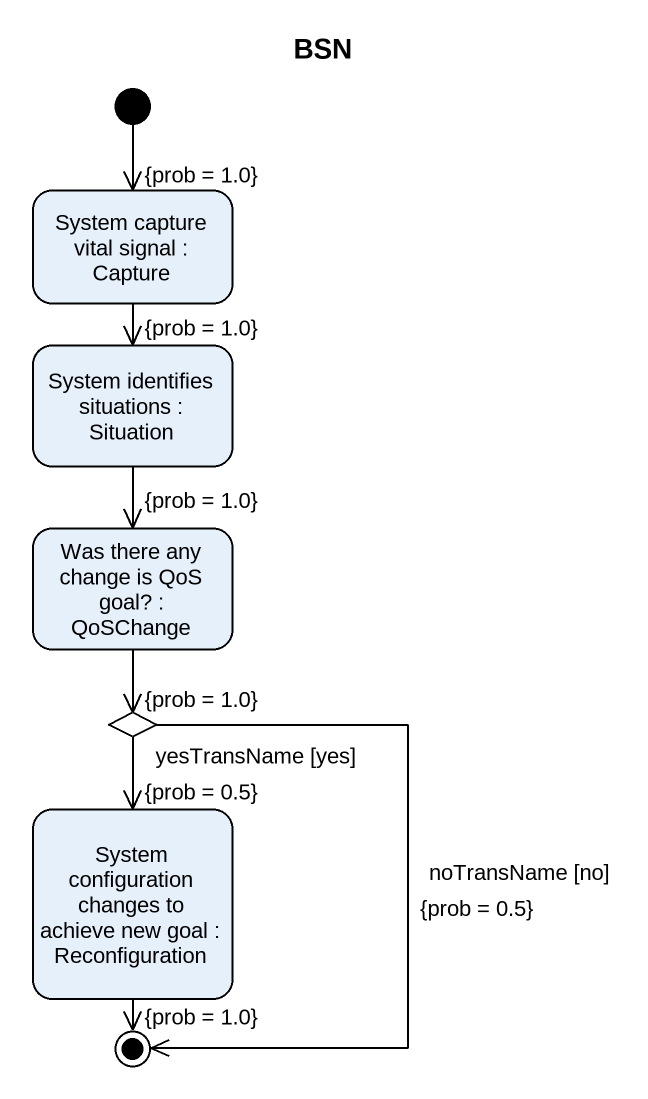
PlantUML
@startuml
title BSN
hide empty description
state "System capture vital signal : Capture" as System_capture_vital_signal
state "System identifies situations : Situation" as System_identifies_situations
state "Was there any change is QoS goal? : QoSChange" as Was_there_any_change_is_QoS
state choice1 <<choice>>
state "System configuration changes to achieve new goal : Reconfiguration" as System_configuration
[*] --> System_capture_vital_signal : {prob = 1.0}
System_capture_vital_signal --> System_identifies_situations : {prob = 1.0}
System_identifies_situations --> Was_there_any_change_is_QoS : {prob = 1.0}
Was_there_any_change_is_QoS --> choice1 : {prob = 1.0}
choice1 --> System_configuration : yesTransName [yes]\n{prob = 0.5}
choice1 --> [*] : noTransName [no]\n{prob = 0.5}
System_configuration --> [*] : {prob = 1.0}
@enduml
